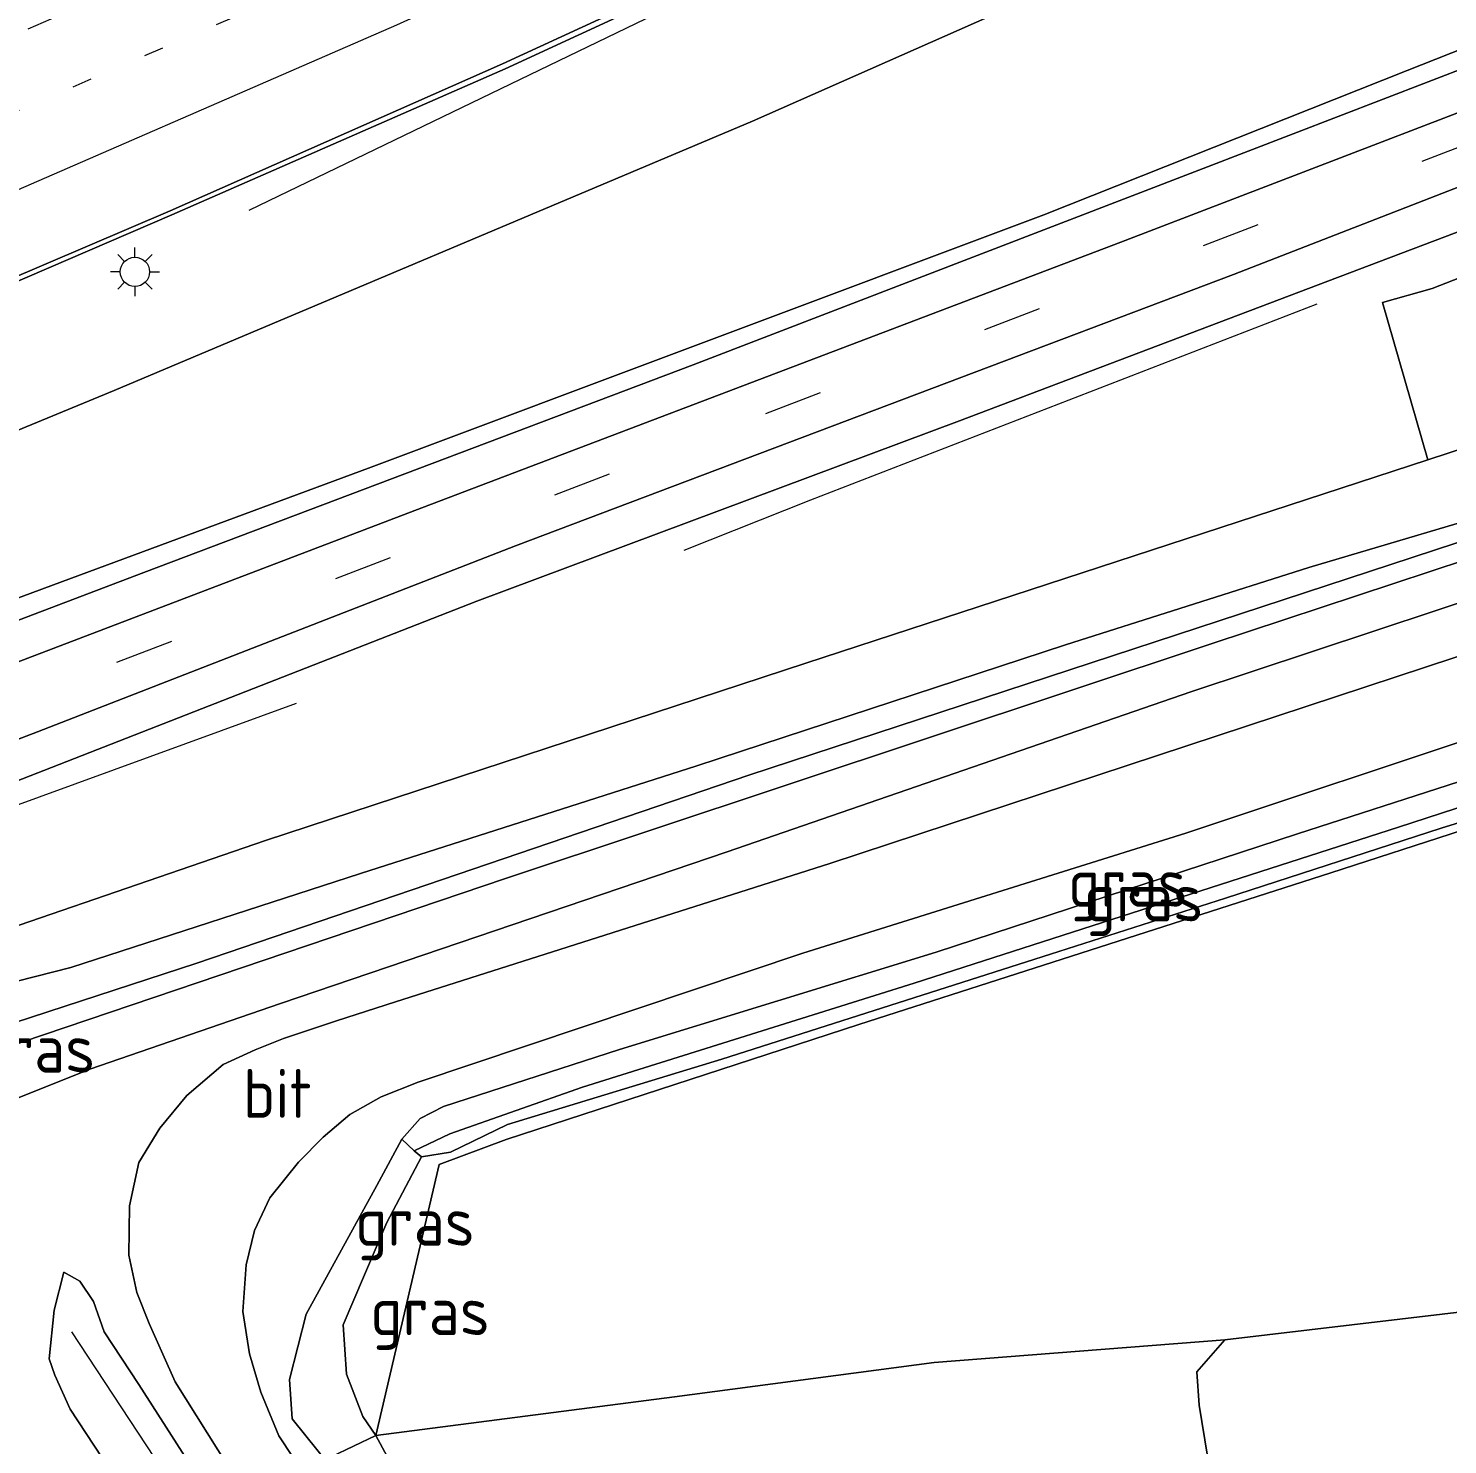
# Model space of a CAD drawing. Extents: x 253736 to 255979, y 477184 to 479215.
# Drawn here: x 254200.3 to 254273, y 477537.7 to 477610.2 of the extents above; entities that cross this region are included whole.
import ezdxf
from ezdxf.enums import TextEntityAlignment as Align

# ---------------------------------------------------------------- set-up
doc = ezdxf.new("R2010")
doc.units = 0
doc.linetypes.add('13strp', pattern=[4, 1, -3])
doc.linetypes.add('39strp', pattern=[12, 3, -9])
for name, color, linetype, lineweight in [('af-bs-rasterhekwerk', 8, 'hekwerk', 18), ('bp-b5-bomenstruiken', 8, 'Continuous', 18), ('bp-b5-grasland', 8, 'Continuous', 18), ('bp-b5-overig', 8, 'Continuous', 18), ('bp-bs-bomenrij', 8, 'laanbep', 18), ('gr-bs-geleiderail', 8, 'geleiderail', 18), ('gw-bs-insteekwatergang', 8, 'Continuous', 18), ('gw-bs-kruinlijn', 8, 'Continuous', 18), ('gw-bs-teenlijn', 8, 'Continuous', 18), ('mk-bs-13streep 0.45', 8, '13strp', 18), ('mk-bs-39streep 0.15', 8, '39strp', 18), ('mk-bs-streep 0.15', 8, 'Continuous', 18), ('og-b5-grond_ingericht', 8, 'Continuous', 18), ('og-b5-water', 8, 'Continuous', 18), ('og-bs-hulpgeometrie', 8, 'Continuous', 18), ('og-bs-terreinafscheiding', 8, 'Continuous', 18), ('vh-b5-verh_soort', 8, 'Continuous', 18), ('wh-bs-greppel', 8, 'greppel', 18), ('wh-bs-waterlijn', 8, 'Continuous', 18), ('wm-bs-lichtmast', 8, 'Continuous', 18)]:
    doc.layers.add(name, color=color, linetype=linetype, lineweight=lineweight)
doc.styles.add('rtw_iso', font='isocp.shx')
doc.linetypes.add('geleiderail', pattern='A,2,-1,[175,RTW.shx,S=0.5,R=0,X=0,Y=0],-1', length=4)
doc.linetypes.add('greppel', pattern='A,25.5,-0.01,[14,RTW.shx,S=1,R=0,X=0,Y=0],1,[14,RTW.shx,S=1,R=0,X=0,Y=0],1,[14,RTW.shx,S=1,R=0,X=0,Y=0],1,[14,RTW.shx,S=1,R=0,X=0,Y=0],1,[14,RTW.shx,S=1,R=0,X=0,Y=0],0.5,-0.01', length=30.02)
doc.linetypes.add('hekwerk', pattern='A,7,-1.5,[1,RTW.shx,S=0.75,R=0,X=0,Y=0],-1.5', length=10)
doc.linetypes.add('laanbep', pattern='A,20,-1,[4,RTW.shx,S=0.75,R=0,X=0,Y=0],-1', length=22)

# ---------------------------------------------------------------- blocks, each defined once
blk = doc.blocks.new('RW1 Buren totaal_ACAD_1_FMEBLOCK41')
at = {"layer": 'bp-b5-grasland'}
blk.add_polyline3d([(60.951, 37.367, 23.735), (78.01, 44.697, 23.737), (95.076, 52.17, 23.807), (114.211, 61.017, 23.883), (130.588, 68.727, 23.91), (141.507, 74.062, 23.852), (141.874, 73.525, 23.841), (146.554, 66.668, 23.354), (107.742, 49.499, 23.24), (75.054, 35.705, 23.315), (44.948, 23.275, 23.228)], dxfattribs=at)
blk = doc.blocks.new('dtbattr-r')
at = {"style": 'rtw_iso'}
blk.add_attdef('TAG', text='', height=2.5, dxfattribs=at).set_placement((0, 0), align=Align.MIDDLE_CENTER)
blk = doc.blocks.new('lantaarnpaal')
for p, q in [((-0.884, 0.884), (-0.53, 0.53)), ((0, 0.75), (0, 1.25)), ((0.53, 0.53), (0.884, 0.884)), ((-0.75, 0), (-1.25, 0)), ((0.75, 0), (1.25, 0)), ((-0.53, -0.53), (-0.884, -0.884)), ((0.53, -0.53), (0.884, -0.884)), ((0, -0.75), (0, -1.25))]:
    blk.add_line(p, q)
blk.add_circle((0, 0), 0.75)
blk = doc.blocks.new('Deel_d28hz')
at = {"layer": 'af-bs-rasterhekwerk'}
for points in [[(254291.548, 477573.314, 23.306), (254287.212, 477573.543, 23.228), (254267.002, 477566.99, 23.045), (254242.829, 477559.226, 22.937), (254224.765, 477553.322, 22.88), (254221.338, 477552.046, 22.844), (254218.092, 477538.176, 22.697)], [(254232.164, 477512.946, 24.131), (254223.257, 477525.936, 23.999), (254217.172, 477534.852, 23.834), (254215.819, 477537.077, 23.591), (254218.092, 477538.176, 22.697), (254233.383, 477540.146, 22.694), (254246.682, 477541.905, 22.742), (254261.564, 477543.065, 22.823), (254277.034, 477544.902, 23.048), (254293.547, 477546.947, 23.147), (254311.538, 477549.059, 23.213), (254322.524, 477554.771, 23.24)]]:
    blk.add_polyline3d(points, dxfattribs=at)
at = {"layer": 'bp-b5-bomenstruiken'}
blk.add_polyline3d([(254174.594, 477579.249, 23.228), (254204.7, 477591.679, 23.315), (254237.388, 477605.473, 23.24), (254276.2, 477622.643, 23.354), (254282.902, 477612.824, 28.886), (254270.908, 477608.073, 28.601), (254252.296, 477600.683, 28.271), (254217.852, 477587.754, 27.353), (254192.557, 477578.387, 26.882)], dxfattribs=at)
for points in [[(254294.348, 477596.054, 23.045), (254293.951, 477595.85, 23.045), (254290.014, 477594.322, 23.051), (254283.195, 477591.814, 23.036), (254271.957, 477588.134, 23.039), (254269.64, 477596.187, 27.971), (254272.191, 477596.913, 28.007), (254283.808, 477601.447, 28.142), (254287.292, 477602.628, 28.142), (254289.153, 477603.665, 28.205)], [(254245.96, 477514.317, 23.516), (254244.691, 477515.647, 23.441), (254240.889, 477517.903, 23.297), (254236.121, 477519.86, 23.189), (254232.098, 477521.74, 23.141), (254229.051, 477523.598, 23.033), (254224.173, 477528.499, 23.057), (254219.685, 477535.24, 22.874), (254218.092, 477538.176, 22.697), (254233.383, 477540.146, 22.694), (254246.682, 477541.905, 22.742), (254261.564, 477543.065, 22.823), (254260.134, 477541.433, 23), (254260.247, 477539.734, 23.159), (254260.971, 477535.346, 23.222), (254262.126, 477532.806, 23.285), (254262.181, 477529.282, 23.438), (254259.99, 477524.564, 23.447), (254256.641, 477521.618, 23.501), (254251.877, 477518.016, 23.546)]]:
    blk.add_polyline3d(points, close=True, dxfattribs=at)
at = {"layer": 'bp-b5-grasland'}
for points in [[(254192.557, 477578.387, 26.882), (254217.852, 477587.754, 27.353), (254252.296, 477600.683, 28.271), (254270.908, 477608.073, 28.601), (254282.902, 477612.824, 28.886), (254283.506, 477611.939, 29.177), (254260.456, 477603.054, 28.802), (254234.34, 477592.992, 28.334), (254206.216, 477582.359, 27.635), (254184.175, 477573.99, 27.194)], [(254184.175, 477573.99, 27.194), (254206.216, 477582.359, 27.635), (254234.34, 477592.992, 28.334), (254260.456, 477603.054, 28.802), (254283.506, 477611.939, 29.177), (254284.694, 477610.198, 29.265), (254256.247, 477599.284, 28.659), (254220.094, 477585.545, 27.939), (254186.929, 477572.888, 27.225)], [(254216.969, 477523.588, 23.879), (254205.964, 477540.788, 23.534), (254204.192, 477543.487, 23.465), (254203.637, 477545.04, 23.45), (254202.948, 477546.078, 23.393), (254202.125, 477546.539, 23.306), (254201.637, 477544.592, 23.132), (254201.371, 477542.097, 23.009), (254201.662, 477541.258, 22.931), (254202.446, 477539.514, 22.823), (254206.946, 477532.694, 22.751)], [(254193.269, 477562.054, 23.234), (254212.456, 477568.641, 23.105), (254240.116, 477577.718, 23.066), (254271.957, 477588.134, 23.039), (254283.195, 477591.814, 23.036), (254290.014, 477594.322, 23.051), (254293.951, 477595.85, 23.045), (254294.348, 477596.054, 23.045), (254296.347, 477593.126, 22.616), (254290.031, 477590.491, 22.427), (254277.49, 477586.063, 22.403), (254265.873, 477582.621, 22.487), (254253.404, 477578.657, 22.517), (254234.534, 477572.457, 22.676), (254217.32, 477566.942, 22.766), (254202.48, 477562.128, 22.808), (254198.779, 477561.205, 22.922)], [(254196.841, 477554.281, 23.204), (254203.454, 477556.923, 23.354), (254213.225, 477560.298, 23.285), (254236.094, 477568.06, 23.111), (254259.82, 477576.245, 23.123), (254281.866, 477583.561, 23.105)], [(254281.012, 477580.531, 23.232), (254241.35, 477567.467, 23.088), (254219.113, 477560.386, 23.19), (254216.078, 477559.413, 23.268), (254213.366, 477558.499, 23.34), (254211.927, 477557.929, 23.391), (254210.291, 477557.164, 23.466), (254208.429, 477555.584, 23.49), (254207.034, 477553.912, 23.523), (254205.967, 477552.159, 23.58), (254205.492, 477549.935, 23.592), (254205.46, 477547.402, 23.607), (254205.863, 477545.489, 23.634), (254206.492, 477543.911, 23.67), (254207.825, 477540.923, 23.685), (254210.563, 477536.571, 23.772)], [(254184.414, 477567.949, 27.003), (254200.779, 477574.199, 27.366), (254225.245, 477583.73, 27.936), (254262.005, 477597.618, 28.677), (254286.717, 477607.234, 29.247), (254287.8, 477605.647, 29.219), (254285.063, 477604.18, 29.048), (254280.219, 477602.354, 29.006), (254269.455, 477598.277, 28.763), (254247.982, 477590.125, 28.451), (254223.268, 477580.887, 27.782), (254193.482, 477569.249, 27.137)], [(254206.946, 477532.694, 22.751), (254202.446, 477539.514, 22.823), (254201.662, 477541.258, 22.931), (254201.371, 477542.097, 23.009), (254201.637, 477544.592, 23.132), (254202.125, 477546.539, 23.306), (254202.948, 477546.078, 23.393), (254203.637, 477545.04, 23.45), (254204.192, 477543.487, 23.465), (254205.964, 477540.788, 23.534), (254216.969, 477523.588, 23.879)], [(254193.482, 477569.249, 27.137), (254223.268, 477580.887, 27.782), (254247.982, 477590.125, 28.451), (254269.455, 477598.277, 28.763), (254280.219, 477602.354, 29.006), (254285.063, 477604.18, 29.048), (254287.8, 477605.647, 29.219), (254289.153, 477603.665, 28.205), (254287.292, 477602.628, 28.142), (254283.808, 477601.447, 28.142), (254272.191, 477596.913, 28.007), (254269.64, 477596.187, 27.971), (254271.957, 477588.134, 23.039), (254240.116, 477577.718, 23.066), (254212.456, 477568.641, 23.105), (254193.269, 477562.054, 23.234)], [(254199.981, 477558.316, 21.398), (254224.745, 477566.701, 21.398), (254260.918, 477578.729, 21.398), (254285.111, 477586.723, 21.398), (254297.559, 477591.35, 21.398), (254298.783, 477589.556, 23.12), (254293.554, 477587.623, 23.12), (254281.866, 477583.561, 23.105), (254259.82, 477576.245, 23.123), (254236.094, 477568.06, 23.111), (254213.225, 477560.298, 23.285), (254203.454, 477556.923, 23.354), (254196.841, 477554.281, 23.204)], [(254198.779, 477561.205, 22.922), (254202.48, 477562.128, 22.808), (254217.32, 477566.942, 22.766), (254234.534, 477572.457, 22.676), (254253.404, 477578.657, 22.517), (254265.873, 477582.621, 22.487), (254277.49, 477586.063, 22.403), (254290.031, 477590.491, 22.427), (254296.347, 477593.126, 22.616), (254297.046, 477592.102, 21.398), (254287.75, 477588.572, 21.398), (254263.455, 477580.603, 21.398), (254237.192, 477571.993, 21.398), (254208.938, 477562.358, 21.398), (254197.052, 477558.487, 21.398)], [(254287.212, 477573.543, 23.228), (254267.002, 477566.99, 23.045), (254242.829, 477559.226, 22.937), (254224.765, 477553.322, 22.88), (254221.338, 477552.046, 22.844), (254218.092, 477538.176, 22.697), (254217.432, 477539.138, 22.694), (254216.595, 477541.32, 22.721), (254216.432, 477543.845, 22.67), (254218.666, 477549.074, 22.622), (254220.433, 477552.439, 22.811), (254221.927, 477552.675, 22.844), (254224.835, 477554.1, 22.772), (254235.813, 477557.448, 22.832), (254252.645, 477562.821, 22.997), (254261.603, 477565.692, 23.012), (254272.637, 477569.264, 23.006), (254282.48, 477572.312, 23.09)], [(254286.207, 477575.736, 23.306), (254265.288, 477568.978, 23.249), (254246.786, 477562.918, 23.12), (254230.578, 477557.93, 23.081), (254221.571, 477555.013, 23.159), (254220.375, 477554.401, 23.15), (254219.424, 477553.341, 23.15), (254218.143, 477550.971, 23.21), (254214.537, 477544.381, 23.516), (254213.676, 477541.042, 23.618), (254213.817, 477539.022, 23.666), (254217.172, 477534.852, 23.834)], [(254228.859, 477514.4, 24.045), (254213.129, 477538.154, 23.655), (254212.21, 477540.39, 23.625), (254211.633, 477542.347, 23.571), (254211.286, 477544.518, 23.469), (254211.455, 477546.904, 23.457), (254211.887, 477548.673, 23.361), (254212.676, 477550.349, 23.343), (254214.141, 477552.166, 23.295), (254215.406, 477553.456, 23.265), (254216.765, 477554.603, 23.241), (254218.374, 477555.52, 23.235), (254220.269, 477556.263, 23.16), (254239.96, 477562.865, 23.067), (254259.573, 477569.015, 23.202), (254275.453, 477574.303, 23.274)]]:
    blk.add_polyline3d(points, dxfattribs=at)
for points in [[(254288.91, 477575.065, 23.207), (254287.772, 477574.96, 22.685), (254270.452, 477569.321, 22.646), (254245.659, 477561.337, 22.523), (254228.685, 477556.006, 22.511), (254221.891, 477553.618, 22.508), (254220.057, 477552.757, 22.922), (254219.424, 477553.341, 23.15), (254220.375, 477554.401, 23.15), (254221.571, 477555.013, 23.159), (254230.578, 477557.93, 23.081), (254246.786, 477562.918, 23.12), (254265.288, 477568.978, 23.249), (254286.207, 477575.736, 23.306), (254287.77, 477576.241, 23.258), (254288.743, 477575.945, 23.219)], [(254220.433, 477552.439, 22.811), (254220.057, 477552.757, 22.922), (254221.891, 477553.618, 22.508), (254228.685, 477556.006, 22.511), (254245.659, 477561.337, 22.523), (254270.452, 477569.321, 22.646), (254287.772, 477574.96, 22.685), (254288.91, 477575.065, 23.207), (254288.23, 477574.268, 23.237), (254287.148, 477573.904, 23.261), (254282.48, 477572.312, 23.09), (254272.637, 477569.264, 23.006), (254261.603, 477565.692, 23.012), (254252.645, 477562.821, 22.997), (254235.813, 477557.448, 22.832), (254224.835, 477554.1, 22.772), (254221.927, 477552.675, 22.844)], [(254220.057, 477552.757, 22.922), (254220.433, 477552.439, 22.811), (254218.666, 477549.074, 22.622), (254216.432, 477543.845, 22.67), (254216.595, 477541.32, 22.721), (254217.432, 477539.138, 22.694), (254218.092, 477538.176, 22.697), (254215.819, 477537.077, 23.591), (254217.172, 477534.852, 23.834), (254213.817, 477539.022, 23.666), (254213.676, 477541.042, 23.618), (254214.537, 477544.381, 23.516), (254218.143, 477550.971, 23.21), (254219.424, 477553.341, 23.15)]]:
    blk.add_polyline3d(points, close=True, dxfattribs=at)
at = {"layer": 'bp-b5-overig'}
blk.add_polyline3d([(254260.971, 477535.346, 23.222), (254260.247, 477539.734, 23.159), (254260.134, 477541.433, 23), (254261.564, 477543.065, 22.823), (254277.034, 477544.902, 23.048), (254293.547, 477546.947, 23.147), (254311.538, 477549.059, 23.213), (254322.524, 477554.771, 23.24), (254323.455, 477553.407, 23.312), (254315.908, 477549.503, 23.309), (254314.305, 477548.712, 23.3), (254311.906, 477547.183, 23.339), (254311.366, 477545.823, 23.348), (254311.762, 477545.018, 23.375), (254313.27, 477545.193, 23.432), (254315.746, 477546.454, 23.447), (254324.898, 477551.172, 23.447), (254325.422, 477550.463, 23.441), (254316.465, 477545.557, 23.486), (254309.165, 477541.693, 23.483), (254305.035, 477539.205, 23.612), (254297.026, 477534.529, 23.963)], dxfattribs=at)
blk.add_polyline3d([(254245.96, 477514.317, 23.516), (254244.55, 477513.628, 23.801), (254242.925, 477513.473, 23.87), (254238.698, 477514.267, 23.894), (254234.997, 477515.626, 23.972), (254230.506, 477517.964, 23.963), (254226.449, 477522.994, 23.966), (254222.382, 477528.346, 23.861), (254217.172, 477534.852, 23.834), (254215.819, 477537.077, 23.591), (254218.092, 477538.176, 22.697), (254219.685, 477535.24, 22.874), (254224.173, 477528.499, 23.057), (254229.051, 477523.598, 23.033), (254232.098, 477521.74, 23.141), (254236.121, 477519.86, 23.189), (254240.889, 477517.903, 23.297), (254244.691, 477515.647, 23.441)], close=True, dxfattribs=at)
at = {"layer": 'bp-bs-bomenrij'}
for points in [[(254266.283, 477596.099, 28.277), (254240.346, 477586.063, 27.911), (254233.862, 477583.495, 27.59)], [(254214.027, 477575.663, 26.987), (254193.346, 477568.123, 26.84), (254180.291, 477562.554, 26.399), (254174.106, 477558.815, 25.082), (254168.675, 477552.413, 22.832)], [(254216.969, 477521.537, 23.672), (254202.529, 477543.488, 23.402)]]:
    blk.add_polyline3d(points, dxfattribs=at)
at = {"layer": 'gr-bs-geleiderail'}
blk.add_polyline3d([(254211.61, 477600.923, 23.54), (254235.398, 477612.413, 23.735), (254257.167, 477622.507, 23.774), (254270.329, 477628.879, 23.838), (254271.52, 477629.5, 23.841)], dxfattribs=at)
at = {"layer": 'gw-bs-insteekwatergang'}
for points in [[(254296.347, 477593.126, 22.616), (254290.031, 477590.491, 22.427), (254277.49, 477586.063, 22.403), (254265.873, 477582.621, 22.487), (254253.404, 477578.657, 22.517), (254234.534, 477572.457, 22.676), (254217.32, 477566.942, 22.766), (254202.48, 477562.128, 22.808), (254198.779, 477561.205, 22.922), (254195.256, 477559.877, 22.943), (254191.248, 477557.924, 22.946), (254187.18, 477555.056, 22.916), (254182.896, 477550.786, 22.928), (254169.703, 477537.737, 22.724), (254155.672, 477524.14, 22.7)], [(254174.963, 477536.215, 22.724), (254185.445, 477545.986, 22.85), (254187.267, 477547.586, 22.973), (254189.66, 477549.584, 22.997), (254191.441, 477551.214, 23.093), (254193.677, 477552.9, 23.105), (254196.841, 477554.281, 23.204), (254203.454, 477556.923, 23.354), (254213.225, 477560.298, 23.285), (254236.094, 477568.06, 23.111), (254259.82, 477576.245, 23.123), (254281.866, 477583.561, 23.105), (254293.554, 477587.623, 23.12), (254298.783, 477589.556, 23.12)], [(254286.207, 477575.736, 23.306), (254265.288, 477568.978, 23.249), (254246.786, 477562.918, 23.12), (254230.578, 477557.93, 23.081), (254221.571, 477555.013, 23.159), (254220.375, 477554.401, 23.15), (254219.424, 477553.341, 23.15), (254220.057, 477552.757, 22.922), (254220.433, 477552.439, 22.811), (254221.927, 477552.675, 22.844), (254224.835, 477554.1, 22.772), (254235.813, 477557.448, 22.832), (254252.645, 477562.821, 22.997), (254261.603, 477565.692, 23.012), (254272.637, 477569.264, 23.006), (254282.48, 477572.312, 23.09), (254287.148, 477573.904, 23.261), (254288.23, 477574.268, 23.237), (254288.91, 477575.065, 23.207), (254288.743, 477575.945, 23.219), (254287.77, 477576.241, 23.258), (254286.207, 477575.736, 23.306)]]:
    blk.add_polyline3d(points, dxfattribs=at)
at = {"layer": 'gw-bs-kruinlijn'}
for points in [[(254134.86, 477534.384, 26.276), (254135.77, 477539.12, 26.345), (254137.659, 477544.629, 26.459), (254140.028, 477548.835, 26.567), (254142.987, 477552.897, 26.624), (254146.576, 477556.667, 26.684), (254149.948, 477559.509, 26.738), (254155.98, 477562.908, 26.792), (254167.82, 477567.561, 26.978), (254184.175, 477573.99, 27.194), (254206.216, 477582.359, 27.635), (254234.34, 477592.992, 28.334), (254260.456, 477603.054, 28.802), (254283.506, 477611.939, 29.177)], [(254287.8, 477605.647, 29.219), (254285.063, 477604.18, 29.048), (254280.219, 477602.354, 29.006), (254269.455, 477598.277, 28.763), (254247.982, 477590.125, 28.451), (254223.268, 477580.887, 27.782), (254193.482, 477569.249, 27.137), (254170.268, 477560.901, 26.801), (254161.352, 477557.923, 26.84), (254158.585, 477556.661, 26.771), (254156.505, 477555.46, 26.687), (254153.581, 477553.33, 26.687), (254150.671, 477551.266, 26.687), (254148.053, 477548.464, 26.534), (254146.099, 477545.691, 26.483), (254144.683, 477543.46, 26.408), (254143.79, 477541.276, 26.282), (254142.888, 477537.972, 26.261), (254142.308, 477535.581, 26.213)], [(254216.969, 477523.588, 23.879), (254205.964, 477540.788, 23.534), (254204.192, 477543.487, 23.465), (254203.637, 477545.04, 23.45), (254202.948, 477546.078, 23.393), (254202.125, 477546.539, 23.306)], [(254219.424, 477553.341, 23.15), (254218.143, 477550.971, 23.21), (254214.537, 477544.381, 23.516), (254213.676, 477541.042, 23.618), (254213.817, 477539.022, 23.666), (254217.172, 477534.852, 23.834), (254222.382, 477528.346, 23.861), (254226.449, 477522.994, 23.966), (254230.506, 477517.964, 23.963), (254234.997, 477515.626, 23.972), (254238.698, 477514.267, 23.894), (254242.925, 477513.473, 23.87), (254244.55, 477513.628, 23.801), (254245.96, 477514.317, 23.516)]]:
    blk.add_polyline3d(points, dxfattribs=at)
at = {"layer": 'gw-bs-teenlijn'}
for points in [[(254202.125, 477546.539, 23.306), (254201.637, 477544.592, 23.132), (254201.371, 477542.097, 23.009), (254201.662, 477541.258, 22.931), (254202.446, 477539.514, 22.823), (254206.946, 477532.694, 22.751)], [(254149.916, 477536.197, 22.838), (254151.482, 477539.746, 22.811), (254152.489, 477541.435, 22.772), (254154.107, 477543.661, 22.772), (254155.816, 477545.34, 22.766), (254158.222, 477546.974, 22.739), (254160.882, 477548.849, 22.739), (254163.41, 477550.162, 22.745), (254166.228, 477551.212, 22.736), (254170.517, 477552.85, 22.802), (254172.972, 477554.021, 22.862), (254182.194, 477557.888, 23.018), (254193.269, 477562.054, 23.234), (254212.456, 477568.641, 23.105), (254240.116, 477577.718, 23.066), (254271.957, 477588.134, 23.039)], [(254245.96, 477514.317, 23.516), (254244.691, 477515.647, 23.441), (254240.889, 477517.903, 23.297), (254236.121, 477519.86, 23.189), (254232.098, 477521.74, 23.141), (254229.051, 477523.598, 23.033), (254224.173, 477528.499, 23.057), (254219.685, 477535.24, 22.874), (254218.092, 477538.176, 22.697), (254217.432, 477539.138, 22.694), (254216.595, 477541.32, 22.721), (254216.432, 477543.845, 22.67), (254218.666, 477549.074, 22.622), (254220.433, 477552.439, 22.811)]]:
    blk.add_polyline3d(points, dxfattribs=at)
at = {"layer": 'mk-bs-13streep 0.45'}
blk.add_polyline3d([(254099.958, 477567.211, 23.516), (254123.04, 477575.414, 23.555), (254146.02, 477584.014, 23.608), (254172.639, 477594.59, 23.666), (254195.265, 477604.05, 23.683), (254217.763, 477613.82, 23.725), (254240.154, 477624.006, 23.75), (254262.224, 477634.537, 23.777), (254266.614, 477636.687, 23.783)], dxfattribs=at)
at = {"layer": 'mk-bs-39streep 0.15'}
blk.add_polyline3d([(254285.656, 477608.789, 29.229), (254230.048, 477587.4, 28.137), (254170.011, 477564.442, 26.901), (254158.814, 477559.966, 26.823), (254153.496, 477557.208, 26.754), (254151.027, 477555.57, 26.688), (254148.694, 477553.721, 26.676), (254146.554, 477551.71, 26.64), (254144.71, 477549.48, 26.598), (254143.06, 477546.993, 26.532), (254141.693, 477544.416, 26.454), (254140.537, 477541.572, 26.424), (254139.727, 477538.87, 26.367), (254139.062, 477535.81, 26.25)], dxfattribs=at)
at = {"layer": 'og-b5-grond_ingericht'}
blk.add_polyline3d([(254322.524, 477554.771, 23.24), (254311.538, 477549.059, 23.213), (254293.547, 477546.947, 23.147), (254277.034, 477544.902, 23.048), (254261.564, 477543.065, 22.823), (254246.682, 477541.905, 22.742), (254233.383, 477540.146, 22.694), (254218.092, 477538.176, 22.697), (254221.338, 477552.046, 22.844), (254224.765, 477553.322, 22.88), (254242.829, 477559.226, 22.937), (254267.002, 477566.99, 23.045), (254287.212, 477573.543, 23.228), (254291.548, 477573.314, 23.306), (254295.741, 477574.876, 23.279), (254298.734, 477576.61, 23.399), (254305.281, 477580.035, 23.264)], close=True, dxfattribs=at)
at = {"layer": 'og-b5-water'}
blk.add_polyline3d([(254155.902, 477521.671, 21.398), (254181.979, 477546.631, 21.398), (254186.844, 477551.529, 21.398), (254190.528, 477554.982, 21.398), (254193.035, 477556.674, 21.398), (254195.204, 477557.782, 21.398), (254197.052, 477558.487, 21.398), (254208.938, 477562.358, 21.398), (254237.192, 477571.993, 21.398), (254263.455, 477580.603, 21.398), (254287.75, 477588.572, 21.398), (254297.046, 477592.102, 21.398), (254297.559, 477591.35, 21.398), (254285.111, 477586.723, 21.398), (254260.918, 477578.729, 21.398), (254224.745, 477566.701, 21.398), (254199.981, 477558.316, 21.398), (254196.461, 477557.024, 21.398), (254193.843, 477555.864, 21.398), (254191.726, 477554.363, 21.398), (254190.081, 477553.033, 21.398), (254188.304, 477551.448, 21.398), (254185.756, 477548.805, 21.398), (254159.247, 477523.318, 21.398)], dxfattribs=at)
at = {"layer": 'og-bs-hulpgeometrie'}
blk.add_polyline3d([(254221.891, 477553.618, 22.508), (254220.057, 477552.757, 22.922)], dxfattribs=at)
at = {"layer": 'og-bs-terreinafscheiding'}
for points in [[(254126.925, 477536.084, 22.784), (254128.337, 477541.312, 22.799), (254128.706, 477544.007, 22.892), (254129.721, 477548.58, 22.97), (254131.569, 477552.803, 22.988), (254133.412, 477556.393, 23.108), (254135.776, 477559.634, 23.156), (254138.295, 477562.427, 23.24), (254142.122, 477565.591, 23.237), (254145.685, 477567.657, 23.273), (254148.742, 477569.039, 23.24), (254154.789, 477571.296, 23.24), (254174.594, 477579.249, 23.228), (254204.7, 477591.679, 23.315), (254237.388, 477605.473, 23.24), (254276.2, 477622.643, 23.354)], [(254282.902, 477612.824, 28.886), (254270.908, 477608.073, 28.601), (254252.296, 477600.683, 28.271), (254217.852, 477587.754, 27.353), (254192.557, 477578.387, 26.882), (254165.099, 477567.632, 26.297), (254156.325, 477564.17, 26.192), (254153.573, 477562.784, 26.159), (254150.372, 477560.938, 26.138), (254146.935, 477558.737, 26.096), (254144.003, 477556.119, 26.006), (254142, 477554.217, 25.949), (254139.988, 477551.629, 25.928), (254137.532, 477547.663, 25.883), (254135.991, 477544.404, 25.829), (254134.902, 477540.61, 25.721), (254133.736, 477536.494, 25.628)], [(254284.694, 477610.198, 29.265), (254256.247, 477599.284, 28.659), (254220.094, 477585.545, 27.939), (254186.929, 477572.888, 27.225), (254169.177, 477566.133, 26.934), (254163.153, 477563.714, 26.925), (254157.902, 477561.698, 26.883), (254153.223, 477559.242, 26.802), (254149.1, 477556.499, 26.715), (254146.029, 477553.788, 26.622), (254143.2, 477550.356, 26.589), (254141.111, 477547.138, 26.565), (254138.758, 477541.934, 26.439), (254137.435, 477536.753, 26.316)], [(254300.029, 477587.73, 23.233), (254293.853, 477585.004, 23.238), (254281.012, 477580.531, 23.232), (254241.35, 477567.467, 23.088), (254219.113, 477560.386, 23.19), (254216.078, 477559.413, 23.268), (254213.366, 477558.499, 23.34), (254211.927, 477557.929, 23.391), (254210.291, 477557.164, 23.466), (254208.429, 477555.584, 23.49), (254207.034, 477553.912, 23.523), (254205.967, 477552.159, 23.58), (254205.492, 477549.935, 23.592), (254205.46, 477547.402, 23.607), (254205.863, 477545.489, 23.634), (254206.492, 477543.911, 23.67), (254207.825, 477540.923, 23.685), (254210.563, 477536.571, 23.772)], [(254140.437, 477532.531, 26.169), (254141.229, 477537.724, 26.292), (254143.26, 477543.35, 26.403), (254146.097, 477548.166, 26.514), (254149.519, 477551.976, 26.613), (254153.718, 477555.248, 26.676), (254157.414, 477557.383, 26.733), (254164.184, 477560.323, 26.811), (254171.655, 477563.156, 26.841), (254184.414, 477567.949, 27.003), (254200.779, 477574.199, 27.366), (254225.245, 477583.73, 27.936), (254262.005, 477597.618, 28.677), (254286.717, 477607.234, 29.247)], [(254289.153, 477603.665, 28.205), (254287.292, 477602.628, 28.142), (254283.808, 477601.447, 28.142), (254272.191, 477596.913, 28.007), (254269.64, 477596.187, 27.971), (254271.957, 477588.134, 23.039), (254283.195, 477591.814, 23.036), (254290.014, 477594.322, 23.051), (254293.951, 477595.85, 23.045), (254294.348, 477596.054, 23.045)], [(254237.201, 477501.917, 24.252), (254228.859, 477514.4, 24.045), (254213.129, 477538.154, 23.655), (254212.21, 477540.39, 23.625), (254211.633, 477542.347, 23.571), (254211.286, 477544.518, 23.469), (254211.455, 477546.904, 23.457), (254211.887, 477548.673, 23.361), (254212.676, 477550.349, 23.343), (254214.141, 477552.166, 23.295), (254215.406, 477553.456, 23.265), (254216.765, 477554.603, 23.241), (254218.374, 477555.52, 23.235), (254220.269, 477556.263, 23.16), (254239.96, 477562.865, 23.067), (254259.573, 477569.015, 23.202), (254275.453, 477574.303, 23.274), (254290.092, 477579.284, 23.319), (254294.524, 477580.795, 23.322), (254299.025, 477582.389, 23.328), (254302.583, 477583.988, 23.326)], [(254245.96, 477514.317, 23.516), (254251.877, 477518.016, 23.546), (254256.641, 477521.618, 23.501), (254259.99, 477524.564, 23.447), (254262.181, 477529.282, 23.438), (254262.126, 477532.806, 23.285), (254260.971, 477535.346, 23.222), (254260.247, 477539.734, 23.159), (254260.134, 477541.433, 23), (254261.564, 477543.065, 22.823)]]:
    blk.add_polyline3d(points, dxfattribs=at)
at = {"layer": 'vh-b5-verh_soort'}
for points in [[(254210.563, 477536.571, 23.772), (254207.825, 477540.923, 23.685), (254206.492, 477543.911, 23.67), (254205.863, 477545.489, 23.634), (254205.46, 477547.402, 23.607), (254205.492, 477549.935, 23.592), (254205.967, 477552.159, 23.58), (254207.034, 477553.912, 23.523), (254208.429, 477555.584, 23.49), (254210.291, 477557.164, 23.466), (254211.927, 477557.929, 23.391), (254213.366, 477558.499, 23.34), (254216.078, 477559.413, 23.268), (254219.113, 477560.386, 23.19), (254241.35, 477567.467, 23.088), (254281.012, 477580.531, 23.232)], [(254275.453, 477574.303, 23.274), (254259.573, 477569.015, 23.202), (254239.96, 477562.865, 23.067), (254220.269, 477556.263, 23.16), (254218.374, 477555.52, 23.235), (254216.765, 477554.603, 23.241), (254215.406, 477553.456, 23.265), (254214.141, 477552.166, 23.295), (254212.676, 477550.349, 23.343), (254211.887, 477548.673, 23.361), (254211.455, 477546.904, 23.457), (254211.286, 477544.518, 23.469), (254211.633, 477542.347, 23.571), (254212.21, 477540.39, 23.625), (254213.129, 477538.154, 23.655), (254228.859, 477514.4, 24.045)], [(254186.929, 477572.888, 27.225), (254220.094, 477585.545, 27.939), (254256.247, 477599.284, 28.659), (254284.694, 477610.198, 29.265), (254285.656, 477608.789, 29.229), (254286.717, 477607.234, 29.247), (254262.005, 477597.618, 28.677), (254225.245, 477583.73, 27.936), (254200.779, 477574.199, 27.366), (254184.414, 477567.949, 27.003)]]:
    blk.add_polyline3d(points, dxfattribs=at)
at = {"layer": 'wh-bs-greppel'}
blk.add_polyline3d([(254287.772, 477574.96, 22.685), (254270.452, 477569.321, 22.646), (254245.659, 477561.337, 22.523), (254228.685, 477556.006, 22.511), (254221.891, 477553.618, 22.508)], dxfattribs=at)
at = {"layer": 'wh-bs-waterlijn'}
for points in [[(254297.046, 477592.102, 21.398), (254287.75, 477588.572, 21.398), (254263.455, 477580.603, 21.398), (254237.192, 477571.993, 21.398), (254208.938, 477562.358, 21.398), (254197.052, 477558.487, 21.398), (254195.204, 477557.782, 21.398), (254193.035, 477556.674, 21.398), (254190.528, 477554.982, 21.398), (254186.844, 477551.529, 21.398), (254181.979, 477546.631, 21.398), (254155.902, 477521.671, 21.398)], [(254159.247, 477523.318, 21.398), (254185.756, 477548.805, 21.398), (254188.304, 477551.448, 21.398), (254190.081, 477553.033, 21.398), (254191.726, 477554.363, 21.398), (254193.843, 477555.864, 21.398), (254196.461, 477557.024, 21.398), (254199.981, 477558.316, 21.398), (254224.745, 477566.701, 21.398), (254260.918, 477578.729, 21.398), (254285.111, 477586.723, 21.398), (254297.559, 477591.35, 21.398)]]:
    blk.add_polyline3d(points, dxfattribs=at)
at = {"layer": 'bp-b5-grasland'}
ref = blk.add_blockref('dtbattr-r', (254253.546875, 477564.5, 22.994176), dxfattribs=at)
ref.add_attrib('TAG', 'gras', dxfattribs={"layer": '0', "height": 2.5, "style": 'rtw_iso'}).set_placement((254253.546875, 477564.5, 22.994176), align=Align.BOTTOM_LEFT)
ref = blk.add_blockref('dtbattr-r', (254254.351562, 477563.75, 22.870833), dxfattribs=at)
ref.add_attrib('TAG', 'gras', dxfattribs={"layer": '0', "height": 2.5, "style": 'rtw_iso'}).set_placement((254254.351562, 477563.75, 22.870833), align=Align.BOTTOM_LEFT)
ref = blk.add_blockref('dtbattr-r', (254197.617188, 477556, 22.208092), dxfattribs=at)
ref.add_attrib('TAG', 'gras', dxfattribs={"layer": '0', "height": 2.5, "style": 'rtw_iso'}).set_placement((254197.617188, 477556, 22.208092), align=Align.BOTTOM_LEFT)
ref = blk.add_blockref('dtbattr-r', (254217.046875, 477547.140625, 23.1096), dxfattribs=at)
ref.add_attrib('TAG', 'gras', dxfattribs={"layer": '0', "height": 2.5, "style": 'rtw_iso'}).set_placement((254217.046875, 477547.140625, 23.1096), align=Align.BOTTOM_LEFT)
ref = blk.add_blockref('dtbattr-r', (254217.820312, 477542.5625, 23.291658), dxfattribs=at)
ref.add_attrib('TAG', 'gras', dxfattribs={"layer": '0', "height": 2.5, "style": 'rtw_iso'}).set_placement((254217.820312, 477542.5625, 23.291658), align=Align.BOTTOM_LEFT)
at = {"layer": 'vh-b5-verh_soort'}
ref = blk.add_blockref('dtbattr-r', (254211.296875, 477553.6875, 25.002138), dxfattribs=at)
ref.add_attrib('TAG', 'bit', dxfattribs={"layer": '0', "height": 2.5, "style": 'rtw_iso'}).set_placement((254211.296875, 477553.6875, 25.002138), align=Align.BOTTOM_LEFT)
at = {"layer": 'wm-bs-lichtmast'}
blk.add_blockref('lantaarnpaal', (254205.766, 477597.757, 23.656), dxfattribs=at)

msp = doc.modelspace()

# ---------------------------------------------------------------- linework, layer by layer
at = {"layer": 'mk-bs-39streep 0.15'}
msp.add_polyline3d([(254264.548, 477639.715, 23.7), (254251.667, 477633.494, 23.685), (254233.25, 477624.818, 23.649), (254214.036, 477616.156, 23.622), (254195.46, 477608.092, 23.593), (254177.904, 477600.673, 23.565), (254158.914, 477592.982, 23.537), (254140.863, 477585.99, 23.505), (254122.113, 477579.059, 23.467), (254102.756, 477572.098, 23.433), (254084.293, 477565.676, 23.413), (254065.399, 477559.47, 23.381), (254043.538, 477552.598, 23.326), (254024.054, 477546.767, 23.301), (254004.769, 477541.313, 23.262), (253983.463, 477535.594, 23.227), (253961.741, 477530.03, 23.157), (253960.69, 477529.778, 23.157)], dxfattribs=at)
at = {"layer": 'mk-bs-streep 0.15'}
msp.add_polyline3d([(253980.993, 477507.553, 23.335), (253990.806, 477515.466, 23.229), (254004.426, 477524.631, 23.177), (254014.868, 477530.474, 23.191), (254032.206, 477538.093, 23.302), (254045.726, 477543.24, 23.371), (254059.527, 477548.299, 23.43), (254078.062, 477555.283, 23.538), (254098.089, 477562.623, 23.57), (254124.278, 477572.145, 23.66), (254147.4, 477580.619, 23.704), (254173.89, 477591.113, 23.764), (254195.32, 477600.02, 23.779), (254219.174, 477610.411, 23.806), (254242.272, 477620.886, 23.832), (254263.835, 477631.198, 23.865), (254268.722, 477633.599, 23.88)], dxfattribs=at)
at = {"layer": 'og-bs-terreinafscheiding'}
for points in [[(254271.027, 477630.222, 23.907), (254260.124, 477624.948, 23.937), (254243.688, 477617.217, 23.915), (254224.587, 477608.401, 23.85), (254207.569, 477600.881, 23.805), (254190.509, 477593.596, 23.795), (254172.997, 477586.361, 23.738), (254154.851, 477579.22, 23.716), (254135.102, 477571.705, 23.65), (254118.437, 477565.589, 23.678), (254098.984, 477558.638, 23.642), (254074.823, 477549.621, 23.472), (254062.832, 477545.127, 23.291), (254045.278, 477538.644, 23.148), (254026.337, 477531.237, 23.033), (254016.772, 477526.744, 23.022), (254011.802, 477524.41, 23.016), (254006.2, 477521.715, 23.028), (254002.917, 477520.066, 23.028), (253994.8, 477514.643, 23.057), (253992.582, 477512.94, 23.07), (253983.092, 477505.257, 23.176)], [(254011.802, 477524.41, 23.016), (254011.862, 477524.359, 22.974), (254016.702, 477526.602, 22.981), (254026.396, 477531.094, 22.994), (254045.325, 477538.515, 23.092), (254062.876, 477545.019, 23.236), (254074.962, 477549.537, 23.447), (254099.048, 477558.388, 23.636), (254118.576, 477565.364, 23.605), (254135.2, 477571.476, 23.597), (254154.919, 477578.92, 23.661), (254173.135, 477586.102, 23.69), (254190.597, 477593.341, 23.735), (254207.656, 477600.672, 23.737), (254224.722, 477608.145, 23.807), (254243.857, 477616.992, 23.883), (254260.234, 477624.701, 23.91), (254271.153, 477630.037, 23.852)]]:
    msp.add_polyline3d(points, dxfattribs=at)
at = {"layer": 'vh-b5-verh_soort'}
for points in [[(254191.892, 477611.998, 23.466), (254203.499, 477617.02, 23.476), (254215.235, 477622.256, 23.502), (254225.817, 477626.905, 23.535), (254238.306, 477632.72, 23.519), (254249.357, 477637.926, 23.54), (254260.982, 477643.58, 23.545), (254261.68, 477643.917, 23.548), (254262.537, 477642.661, 23.628), (254264.548, 477639.715, 23.7), (254266.614, 477636.687, 23.783), (254268.722, 477633.599, 23.88), (254271.027, 477630.222, 23.907), (254260.124, 477624.948, 23.937), (254243.688, 477617.217, 23.915), (254224.587, 477608.401, 23.85), (254207.569, 477600.881, 23.805), (254190.509, 477593.596, 23.795)], [(254098.984, 477558.638, 23.642), (254118.437, 477565.589, 23.678), (254135.102, 477571.705, 23.65), (254154.851, 477579.22, 23.716), (254172.997, 477586.361, 23.738), (254190.509, 477593.596, 23.795), (254207.569, 477600.881, 23.805), (254224.587, 477608.401, 23.85), (254243.688, 477617.217, 23.915), (254260.124, 477624.948, 23.937), (254271.027, 477630.222, 23.907), (254271.153, 477630.037, 23.852), (254260.234, 477624.701, 23.91), (254243.857, 477616.992, 23.883), (254224.722, 477608.145, 23.807), (254207.656, 477600.672, 23.737), (254190.597, 477593.341, 23.735), (254173.135, 477586.102, 23.69), (254154.919, 477578.92, 23.661), (254135.2, 477571.476, 23.597), (254118.576, 477565.364, 23.605), (254099.048, 477558.388, 23.636)]]:
    msp.add_polyline3d(points, dxfattribs=at)

# ---------------------------------------------------------------- block references
at = {"linetype": 'ByBlock'}
msp.add_blockref('Deel_d28hz', (0, 0), dxfattribs=at)
msp.add_blockref('Deel_d28hz', (0, 0), dxfattribs=at)
at = {"layer": 'bp-b5-grasland'}
msp.add_blockref('RW1 Buren totaal_ACAD_1_FMEBLOCK41', (254129.646, 477555.9745), dxfattribs=at)

doc.saveas('drawing.dxf')
